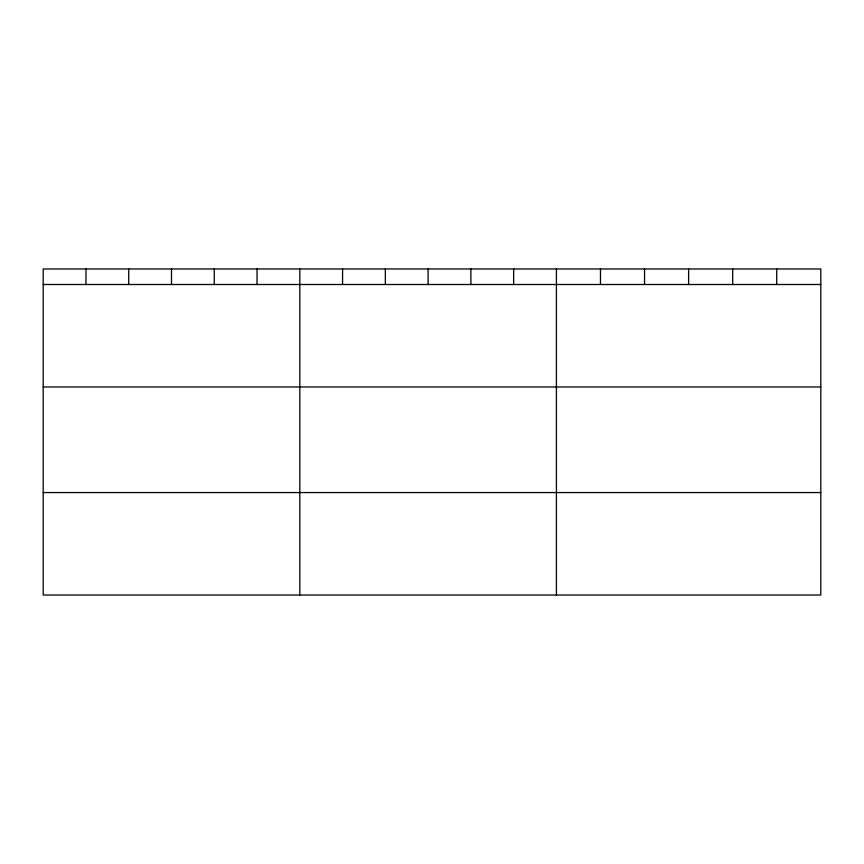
<?xml version="1.0" encoding="UTF-8"?>
<svg xmlns="http://www.w3.org/2000/svg" width="864" height="864" viewBox="0 0 864 864"><rect width="100%" height="100%" fill="white"/><g stroke="black" fill="none" stroke-linecap="round" stroke-linejoin="round"><path stroke-width="1.3" d="M820.8 386.975L820.8 268.974L43.2 268.974L43.2 595.026L820.8 595.026L820.8 386.975L43.2 386.975M43.2 284.504L820.8 284.504M43.2 492.556L820.8 492.556M776.736 268.974L776.736 284.504M732.672 268.974L732.672 284.504M688.608 268.974L688.608 284.504M644.544 268.974L644.544 284.504M600.48 268.974L600.48 284.504M556.416 268.974L556.416 595.026M513.648 268.974L513.648 284.504M470.88 268.974L470.88 284.504M428.112 268.974L428.112 284.504M385.344 268.974L385.344 284.504M342.576 268.974L342.576 284.504M299.808 268.974L299.808 595.026M257.04 268.974L257.04 284.504M214.272 268.974L214.272 284.504M171.504 268.974L171.504 284.504M128.736 268.974L128.736 284.504M85.968 268.974L85.968 284.504"/></g></svg>
